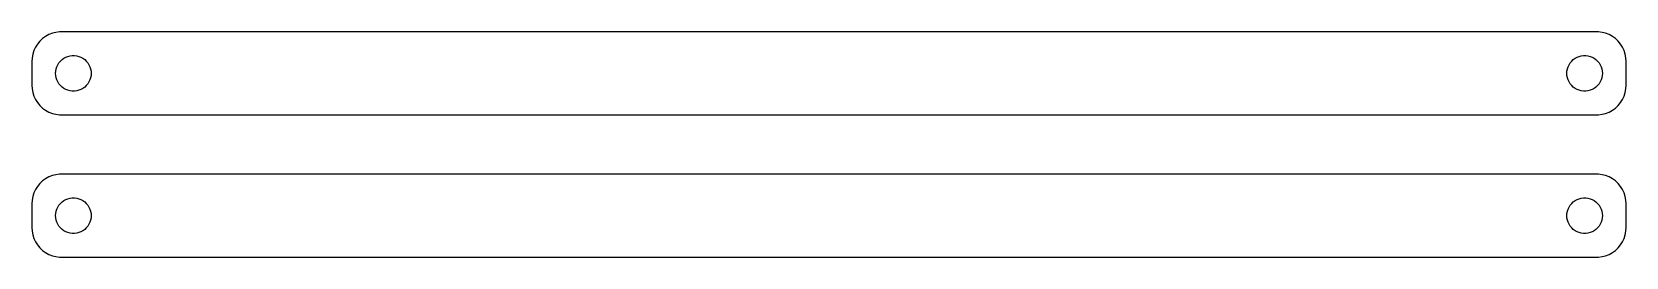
# Model space of a CAD drawing. Header units: metres. Extents: x -134 to 134, y 17 to 55.
import ezdxf

# ---------------------------------------------------------------- set-up
doc = ezdxf.new("R2010")
doc.units = ezdxf.units.M

msp = doc.modelspace()

# ---------------------------------------------------------------- linework, layer by layer
for p, q in [((-132.687, 53.8526), (-133.145, 53.4227)), ((-132.179, 54.2216), (-132.687, 53.8526)), ((-131.629, 54.5241), (-132.179, 54.2216)), ((-131.045, 54.7553), (-131.629, 54.5241)), ((-130.437, 54.9114), (-131.045, 54.7553)), ((-129.814, 54.9901), (-130.437, 54.9114)), ((129.814, 54.9901), (-129.814, 54.9901)), ((130.437, 54.9114), (129.814, 54.9901)), ((131.045, 54.7553), (130.437, 54.9114)), ((131.629, 54.5241), (131.045, 54.7553)), ((132.179, 54.2216), (131.629, 54.5241)), ((132.687, 53.8526), (132.179, 54.2216)), ((133.145, 53.4227), (132.687, 53.8526)), ((-134.343, 51.2434), (-134.461, 50.6267)), ((-134.149, 51.8406), (-134.343, 51.2434)), ((-133.882, 52.4088), (-134.149, 51.8406)), ((-133.545, 52.9389), (-133.882, 52.4088)), ((-133.145, 53.4227), (-133.545, 52.9389)), ((133.545, 52.9389), (133.145, 53.4227)), ((133.882, 52.4088), (133.545, 52.9389)), ((134.149, 51.8406), (133.882, 52.4088)), ((134.343, 51.2434), (134.149, 51.8406)), ((134.461, 50.6267), (134.343, 51.2434)), ((-134.461, 50.6267), (-134.5, 50)), ((-134.5, 50), (-134.5, 46)), ((-130.476, 48.376), (-130.406, 48.7461)), ((-130.406, 48.7461), (-130.289, 49.1044)), ((-130.289, 49.1044), (-130.129, 49.4453)), ((-130.129, 49.4453), (-129.927, 49.7634)), ((-129.927, 49.7634), (-129.687, 50.0536)), ((-129.687, 50.0536), (-129.412, 50.3115)), ((-129.412, 50.3115), (-129.107, 50.533)), ((-129.107, 50.533), (-128.777, 50.7145)), ((-128.777, 50.7145), (-128.427, 50.8532)), ((-128.427, 50.8532), (-128.062, 50.9469)), ((-128.062, 50.9469), (-127.688, 50.9941)), ((-127.688, 50.9941), (-127.312, 50.9941)), ((-127.312, 50.9941), (-126.938, 50.9469)), ((-126.938, 50.9469), (-126.573, 50.8532)), ((-126.573, 50.8532), (-126.223, 50.7145)), ((-126.223, 50.7145), (-125.893, 50.533)), ((-125.893, 50.533), (-125.588, 50.3115)), ((-125.588, 50.3115), (-125.313, 50.0536)), ((-125.313, 50.0536), (-125.073, 49.7634)), ((-125.073, 49.7634), (-124.871, 49.4453)), ((-124.871, 49.4453), (-124.711, 49.1044)), ((-124.711, 49.1044), (-124.594, 48.7461)), ((-124.594, 48.7461), (-124.524, 48.376)), ((124.524, 48.376), (124.594, 48.7461)), ((124.594, 48.7461), (124.711, 49.1044)), ((124.711, 49.1044), (124.871, 49.4453)), ((124.871, 49.4453), (125.073, 49.7634)), ((125.073, 49.7634), (125.313, 50.0536)), ((125.313, 50.0536), (125.588, 50.3115)), ((125.588, 50.3115), (125.893, 50.533)), ((125.893, 50.533), (126.223, 50.7145)), ((126.223, 50.7145), (126.573, 50.8532)), ((126.573, 50.8532), (126.938, 50.9469)), ((126.938, 50.9469), (127.312, 50.9941)), ((127.312, 50.9941), (127.688, 50.9941)), ((127.688, 50.9941), (128.062, 50.9469)), ((128.062, 50.9469), (128.427, 50.8532)), ((128.427, 50.8532), (128.777, 50.7145)), ((128.777, 50.7145), (129.107, 50.533)), ((129.107, 50.533), (129.412, 50.3115)), ((129.412, 50.3115), (129.687, 50.0536)), ((129.687, 50.0536), (129.927, 49.7634)), ((129.927, 49.7634), (130.129, 49.4453)), ((130.129, 49.4453), (130.289, 49.1044)), ((130.289, 49.1044), (130.406, 48.7461)), ((130.406, 48.7461), (130.476, 48.376)), ((134.5, 50), (134.461, 50.6267)), ((134.5, 46), (134.5, 50)), ((-134.5, 46), (-134.461, 45.3733)), ((-130.5, 48), (-130.476, 48.376)), ((-130.476, 47.624), (-130.5, 48)), ((-130.406, 47.2539), (-130.476, 47.624)), ((-130.289, 46.8956), (-130.406, 47.2539)), ((-130.129, 46.5547), (-130.289, 46.8956)), ((-129.927, 46.2366), (-130.129, 46.5547)), ((-129.687, 45.9464), (-129.927, 46.2366)), ((-129.412, 45.6885), (-129.687, 45.9464)), ((-125.313, 45.9464), (-125.588, 45.6885)), ((-125.073, 46.2366), (-125.313, 45.9464)), ((-124.871, 46.5547), (-125.073, 46.2366)), ((-124.711, 46.8956), (-124.871, 46.5547)), ((-124.594, 47.2539), (-124.711, 46.8956)), ((-124.524, 47.624), (-124.594, 47.2539)), ((-124.524, 48.376), (-124.5, 48)), ((-124.5, 48), (-124.524, 47.624)), ((124.5, 48), (124.524, 48.376)), ((124.524, 47.624), (124.5, 48)), ((124.594, 47.2539), (124.524, 47.624)), ((124.711, 46.8956), (124.594, 47.2539)), ((124.871, 46.5547), (124.711, 46.8956)), ((125.073, 46.2366), (124.871, 46.5547)), ((125.313, 45.9464), (125.073, 46.2366)), ((125.588, 45.6885), (125.313, 45.9464)), ((129.687, 45.9464), (129.412, 45.6885)), ((129.927, 46.2366), (129.687, 45.9464)), ((130.129, 46.5547), (129.927, 46.2366)), ((130.289, 46.8956), (130.129, 46.5547)), ((130.406, 47.2539), (130.289, 46.8956)), ((130.476, 47.624), (130.406, 47.2539)), ((130.476, 48.376), (130.5, 48)), ((130.5, 48), (130.476, 47.624)), ((134.461, 45.3733), (134.5, 46)), ((-134.461, 45.3733), (-134.343, 44.7566)), ((-134.343, 44.7566), (-134.149, 44.1594)), ((-134.149, 44.1594), (-133.882, 43.5912)), ((-133.882, 43.5912), (-133.545, 43.0611)), ((-133.545, 43.0611), (-133.145, 42.5773)), ((-129.107, 45.467), (-129.412, 45.6885)), ((-128.777, 45.2855), (-129.107, 45.467)), ((-128.427, 45.1468), (-128.777, 45.2855)), ((-128.062, 45.0531), (-128.427, 45.1468)), ((-127.688, 45.0059), (-128.062, 45.0531)), ((-127.312, 45.0059), (-127.688, 45.0059)), ((-126.938, 45.0531), (-127.312, 45.0059)), ((-126.573, 45.1468), (-126.938, 45.0531)), ((-126.223, 45.2855), (-126.573, 45.1468)), ((-125.893, 45.467), (-126.223, 45.2855)), ((-125.588, 45.6885), (-125.893, 45.467)), ((125.893, 45.467), (125.588, 45.6885)), ((126.223, 45.2855), (125.893, 45.467)), ((126.573, 45.1468), (126.223, 45.2855)), ((126.938, 45.0531), (126.573, 45.1468)), ((127.312, 45.0059), (126.938, 45.0531)), ((127.688, 45.0059), (127.312, 45.0059)), ((128.062, 45.0531), (127.688, 45.0059)), ((128.427, 45.1468), (128.062, 45.0531)), ((128.777, 45.2855), (128.427, 45.1468)), ((129.107, 45.467), (128.777, 45.2855)), ((129.412, 45.6885), (129.107, 45.467)), ((133.145, 42.5773), (133.545, 43.0611)), ((133.545, 43.0611), (133.882, 43.5912)), ((133.882, 43.5912), (134.149, 44.1594)), ((134.149, 44.1594), (134.343, 44.7566)), ((134.343, 44.7566), (134.461, 45.3733)), ((-133.145, 42.5773), (-132.687, 42.1474)), ((-132.687, 42.1474), (-132.179, 41.7784)), ((-132.179, 41.7784), (-131.629, 41.4759)), ((-131.629, 41.4759), (-131.045, 41.2447)), ((-131.045, 41.2447), (-130.437, 41.0886)), ((-130.437, 41.0886), (-129.814, 41.0099)), ((-129.814, 41.0099), (129.814, 41.0099)), ((129.814, 41.0099), (130.437, 41.0886)), ((130.437, 41.0886), (131.045, 41.2447)), ((131.045, 41.2447), (131.629, 41.4759)), ((131.629, 41.4759), (132.179, 41.7784)), ((132.179, 41.7784), (132.687, 42.1474)), ((132.687, 42.1474), (133.145, 42.5773)), ((-132.687, 29.8526), (-133.145, 29.4227)), ((-132.179, 30.2216), (-132.687, 29.8526)), ((-131.629, 30.5241), (-132.179, 30.2216)), ((-131.045, 30.7553), (-131.629, 30.5241)), ((-130.437, 30.9114), (-131.045, 30.7553)), ((-129.814, 30.9901), (-130.437, 30.9114)), ((129.814, 30.9901), (-129.814, 30.9901)), ((130.437, 30.9114), (129.814, 30.9901)), ((131.045, 30.7553), (130.437, 30.9114)), ((131.629, 30.5241), (131.045, 30.7553)), ((132.179, 30.2216), (131.629, 30.5241)), ((132.687, 29.8526), (132.179, 30.2216)), ((133.145, 29.4227), (132.687, 29.8526)), ((-134.343, 27.2434), (-134.461, 26.6267)), ((-134.149, 27.8406), (-134.343, 27.2434)), ((-133.882, 28.4088), (-134.149, 27.8406)), ((-133.545, 28.9389), (-133.882, 28.4088)), ((-133.145, 29.4227), (-133.545, 28.9389)), ((-128.427, 26.8532), (-128.062, 26.9469)), ((-128.062, 26.9469), (-127.688, 26.9941)), ((-127.688, 26.9941), (-127.312, 26.9941)), ((-127.312, 26.9941), (-126.938, 26.9469)), ((-126.938, 26.9469), (-126.573, 26.8532)), ((126.573, 26.8532), (126.938, 26.9469)), ((126.938, 26.9469), (127.312, 26.9941)), ((127.312, 26.9941), (127.688, 26.9941)), ((127.688, 26.9941), (128.062, 26.9469)), ((128.062, 26.9469), (128.427, 26.8532)), ((133.545, 28.9389), (133.145, 29.4227)), ((133.882, 28.4088), (133.545, 28.9389)), ((134.149, 27.8406), (133.882, 28.4088)), ((134.343, 27.2434), (134.149, 27.8406)), ((134.461, 26.6267), (134.343, 27.2434)), ((-134.461, 26.6267), (-134.5, 26)), ((-134.5, 26), (-134.5, 22)), ((-130.5, 24), (-130.476, 24.376)), ((-130.476, 24.376), (-130.406, 24.7461)), ((-130.406, 24.7461), (-130.289, 25.1044)), ((-130.289, 25.1044), (-130.129, 25.4453)), ((-130.129, 25.4453), (-129.927, 25.7634)), ((-129.927, 25.7634), (-129.687, 26.0536)), ((-129.687, 26.0536), (-129.412, 26.3115)), ((-129.412, 26.3115), (-129.107, 26.533)), ((-129.107, 26.533), (-128.777, 26.7145)), ((-128.777, 26.7145), (-128.427, 26.8532)), ((-126.573, 26.8532), (-126.223, 26.7145)), ((-126.223, 26.7145), (-125.893, 26.533)), ((-125.893, 26.533), (-125.588, 26.3115)), ((-125.588, 26.3115), (-125.313, 26.0536)), ((-125.313, 26.0536), (-125.073, 25.7634)), ((-125.073, 25.7634), (-124.871, 25.4453)), ((-124.871, 25.4453), (-124.711, 25.1044)), ((-124.711, 25.1044), (-124.594, 24.7461)), ((-124.594, 24.7461), (-124.524, 24.376)), ((-124.524, 24.376), (-124.5, 24)), ((124.5, 24), (124.524, 24.376)), ((124.524, 24.376), (124.594, 24.7461)), ((124.594, 24.7461), (124.711, 25.1044)), ((124.711, 25.1044), (124.871, 25.4453)), ((124.871, 25.4453), (125.073, 25.7634)), ((125.073, 25.7634), (125.313, 26.0536)), ((125.313, 26.0536), (125.588, 26.3115)), ((125.588, 26.3115), (125.893, 26.533)), ((125.893, 26.533), (126.223, 26.7145)), ((126.223, 26.7145), (126.573, 26.8532)), ((128.427, 26.8532), (128.777, 26.7145)), ((128.777, 26.7145), (129.107, 26.533)), ((129.107, 26.533), (129.412, 26.3115)), ((129.412, 26.3115), (129.687, 26.0536)), ((129.687, 26.0536), (129.927, 25.7634)), ((129.927, 25.7634), (130.129, 25.4453)), ((130.129, 25.4453), (130.289, 25.1044)), ((130.289, 25.1044), (130.406, 24.7461)), ((130.406, 24.7461), (130.476, 24.376)), ((130.476, 24.376), (130.5, 24)), ((134.5, 26), (134.461, 26.6267)), ((134.5, 22), (134.5, 26)), ((-134.5, 22), (-134.461, 21.3733)), ((-130.476, 23.624), (-130.5, 24)), ((-130.406, 23.2539), (-130.476, 23.624)), ((-130.289, 22.8956), (-130.406, 23.2539)), ((-130.129, 22.5547), (-130.289, 22.8956)), ((-129.927, 22.2366), (-130.129, 22.5547)), ((-129.687, 21.9464), (-129.927, 22.2366)), ((-129.412, 21.6885), (-129.687, 21.9464)), ((-129.107, 21.467), (-129.412, 21.6885)), ((-125.588, 21.6885), (-125.893, 21.467)), ((-125.313, 21.9464), (-125.588, 21.6885)), ((-125.073, 22.2366), (-125.313, 21.9464)), ((-124.871, 22.5547), (-125.073, 22.2366)), ((-124.711, 22.8956), (-124.871, 22.5547)), ((-124.594, 23.2539), (-124.711, 22.8956)), ((-124.524, 23.624), (-124.594, 23.2539)), ((-124.5, 24), (-124.524, 23.624)), ((124.524, 23.624), (124.5, 24)), ((124.594, 23.2539), (124.524, 23.624)), ((124.711, 22.8956), (124.594, 23.2539)), ((124.871, 22.5547), (124.711, 22.8956)), ((125.073, 22.2366), (124.871, 22.5547)), ((125.313, 21.9464), (125.073, 22.2366)), ((125.588, 21.6885), (125.313, 21.9464)), ((125.893, 21.467), (125.588, 21.6885)), ((129.412, 21.6885), (129.107, 21.467)), ((129.687, 21.9464), (129.412, 21.6885)), ((129.927, 22.2366), (129.687, 21.9464)), ((130.129, 22.5547), (129.927, 22.2366)), ((130.289, 22.8956), (130.129, 22.5547)), ((130.406, 23.2539), (130.289, 22.8956)), ((130.476, 23.624), (130.406, 23.2539)), ((130.5, 24), (130.476, 23.624)), ((134.461, 21.3733), (134.5, 22)), ((-134.461, 21.3733), (-134.343, 20.7566)), ((-134.343, 20.7566), (-134.149, 20.1594)), ((-134.149, 20.1594), (-133.882, 19.5912)), ((-133.882, 19.5912), (-133.545, 19.0611)), ((-133.545, 19.0611), (-133.145, 18.5773)), ((-128.777, 21.2855), (-129.107, 21.467)), ((-128.427, 21.1468), (-128.777, 21.2855)), ((-128.062, 21.0531), (-128.427, 21.1468)), ((-127.688, 21.0059), (-128.062, 21.0531)), ((-127.312, 21.0059), (-127.688, 21.0059)), ((-126.938, 21.0531), (-127.312, 21.0059)), ((-126.573, 21.1468), (-126.938, 21.0531)), ((-126.223, 21.2855), (-126.573, 21.1468)), ((-125.893, 21.467), (-126.223, 21.2855)), ((126.223, 21.2855), (125.893, 21.467)), ((126.573, 21.1468), (126.223, 21.2855)), ((126.938, 21.0531), (126.573, 21.1468)), ((127.312, 21.0059), (126.938, 21.0531)), ((127.688, 21.0059), (127.312, 21.0059)), ((128.062, 21.0531), (127.688, 21.0059)), ((128.427, 21.1468), (128.062, 21.0531)), ((128.777, 21.2855), (128.427, 21.1468)), ((129.107, 21.467), (128.777, 21.2855)), ((133.145, 18.5773), (133.545, 19.0611)), ((133.545, 19.0611), (133.882, 19.5912)), ((133.882, 19.5912), (134.149, 20.1594)), ((134.149, 20.1594), (134.343, 20.7566)), ((134.343, 20.7566), (134.461, 21.3733)), ((-133.145, 18.5773), (-132.687, 18.1474)), ((-132.687, 18.1474), (-132.179, 17.7784)), ((-132.179, 17.7784), (-131.629, 17.4759)), ((-131.629, 17.4759), (-131.045, 17.2447)), ((-131.045, 17.2447), (-130.437, 17.0886)), ((-130.437, 17.0886), (-129.814, 17.0099)), ((-129.814, 17.0099), (129.814, 17.0099)), ((129.814, 17.0099), (130.437, 17.0886)), ((130.437, 17.0886), (131.045, 17.2447)), ((131.045, 17.2447), (131.629, 17.4759)), ((131.629, 17.4759), (132.179, 17.7784)), ((132.179, 17.7784), (132.687, 18.1474)), ((132.687, 18.1474), (133.145, 18.5773))]:
    msp.add_line(p, q)

doc.saveas('drawing.dxf')
